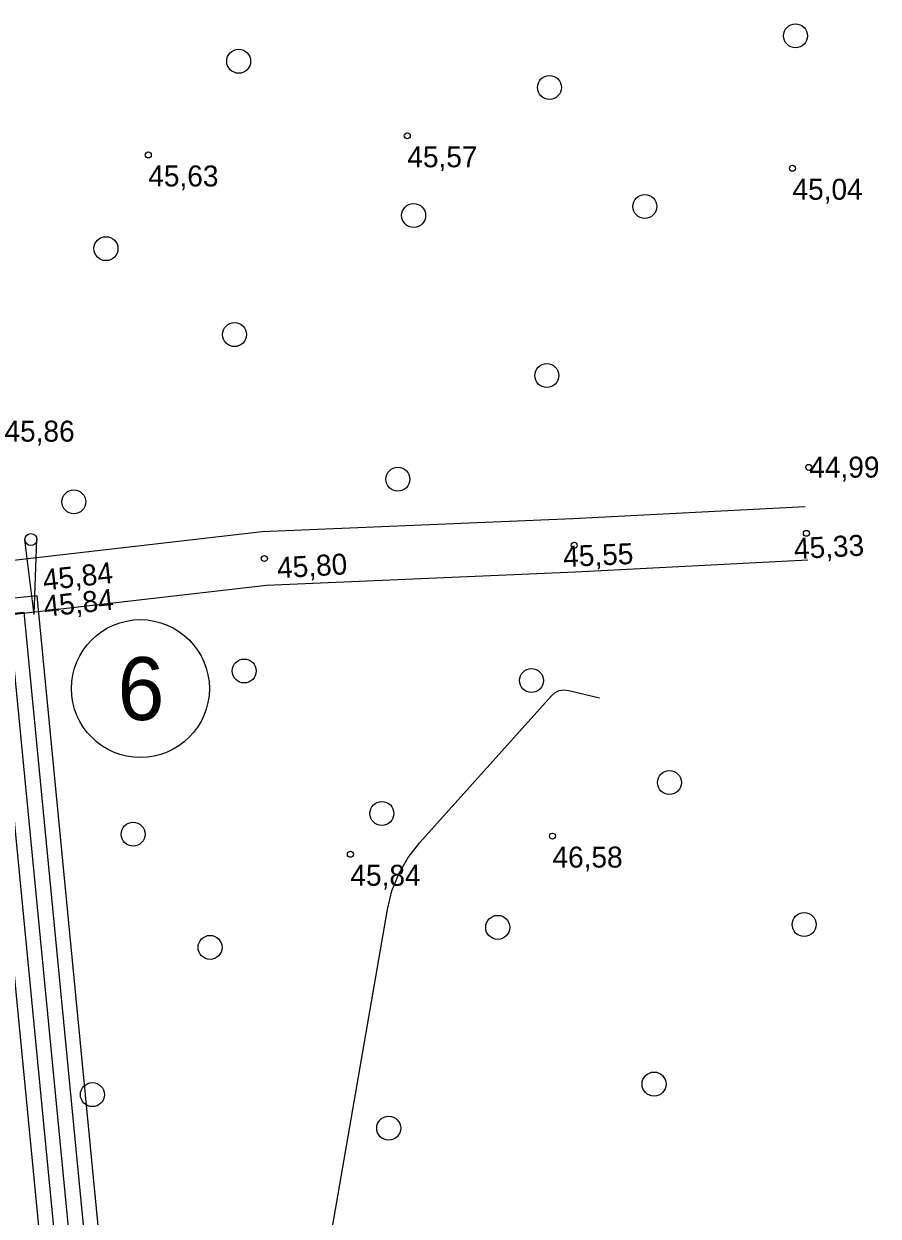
# Model space of a CAD drawing. Extents: x 567997 to 569496, y 6458076 to 6458620.
# Drawn here: x 568415.7 to 568472.7, y 6458533.5 to 6458613 of the extents above; entities that cross this region are included whole.
import ezdxf

# ---------------------------------------------------------------- set-up
doc = ezdxf.new("R2010")
doc.units = 0
for name, color, linetype in [('AKTIIVNE_MAEERALDIS', 7, 'Continuous'), ('Default', 7, 'Continuous'), ('HALJASTUS', 7, 'Continuous'), ('HORISONTAAL-EH2000', 7, 'Continuous'), ('illumineerimisjooned', 7, 'Continuous'), ('kataster', 7, 'Continuous'), ('KORGUS-EH2000', 7, 'Continuous'), ('LIIKLUS', 7, 'Continuous'), ('PIIR', 7, 'Continuous'), ('Plokid', 7, 'Continuous'), ('TEE', 7, 'Continuous')]:
    doc.layers.add(name, color=color, linetype=linetype)

# ---------------------------------------------------------------- blocks, each defined once
blk = doc.blocks.new('METS')
at = {"layer": 'Default'}
blk.add_circle((0, 0), 0.8, dxfattribs=at)

msp = doc.modelspace()

# ---------------------------------------------------------------- linework, layer by layer
at = {"layer": 'AKTIIVNE_MAEERALDIS'}
msp.add_lwpolyline([(568030.98, 6458118.21), (568073.84, 6458200.33), (568113.76, 6458290.41), (568089.21, 6458401.16), (568324.66, 6458563.46), (568414.8, 6458572.66), (568455.48, 6458152.68), (568129.75, 6458125.91), (568030.98, 6458118.21)], dxfattribs=at)
at = {"layer": 'HORISONTAAL-EH2000'}
msp.add_lwpolyline([(568436.009, 6458531.08), (568439.975, 6458553.92), (568440.275, 6458555.152), (568440.736, 6458556.307), (568441.357, 6458557.384), (568442.138, 6458558.384), (568450.918, 6458568.18), (568451.168, 6458568.4), (568451.444, 6458568.533), (568451.747, 6458568.579), (568452.077, 6458568.538), (568454.138, 6458568.031)], dxfattribs=at)
at = {"layer": 'illumineerimisjooned'}
for points in [[(568029.258, 6458117.073), (568072.939, 6458200.764), (568112.713, 6458290.515), (568088.088, 6458401.601), (568324.303, 6458564.429), (568415.698, 6458573.757), (568456.573, 6458151.766), (568129.83, 6458124.913)], [(568032.702, 6458119.347), (568074.741, 6458199.896), (568114.807, 6458290.305), (568090.332, 6458400.719), (568325.017, 6458562.491), (568413.902, 6458571.563), (568454.387, 6458153.594), (568129.67, 6458126.907)]]:
    msp.add_lwpolyline(points, close=True, dxfattribs=at)
at = {"layer": 'kataster'}
msp.add_lwpolyline([(568027.539, 6458115.931), (568129.912, 6458123.915), (568457.671, 6458150.854), (568416.597, 6458574.853), (568323.943, 6458565.399), (568086.965, 6458402.039), (568111.669, 6458290.619), (568072.04, 6458201.194)], close=True, dxfattribs=at)
at = {"layer": 'KORGUS-EH2000'}
for centre in [(568441.3, 6458605.55), (568424.01, 6458604.27), (568467.01, 6458603.38), (568468.1, 6458583.42), (568467.94, 6458579.02), (568452.44, 6458578.22), (568431.76, 6458577.34), (568450.987, 6458558.814), (568437.5, 6458557.6)]:
    msp.add_circle(centre, 0.2, dxfattribs=at)
at = {"layer": 'LIIKLUS'}
for q in [(568415.779, 6458578.587), (568416.578, 6458578.62)]:
    msp.add_line((568416.387, 6458573.608), q, dxfattribs=at)
msp.add_circle((568416.179, 6458578.604), 0.4, dxfattribs=at)
at = {"layer": 'PIIR'}
msp.add_circle((568423.487, 6458568.661), 4.6, dxfattribs=at)
at = {"layer": 'Plokid'}
msp.add_lwpolyline([(568034.423, 6458120.484), (568075.643, 6458199.461), (568115.855, 6458290.201), (568091.454, 6458400.278), (568325.373, 6458561.522), (568413.003, 6458570.466), (568453.294, 6458154.507), (568129.59, 6458127.904)], close=True, dxfattribs=at)
at = {"layer": 'TEE'}
for points in [[(568334.819, 6458535.556), (568342.237, 6458540.891), (568350.072, 6458546.22), (568360.367, 6458552.015), (568371.481, 6458557.885), (568382.052, 6458563.016), (568391.053, 6458567.334), (568400.472, 6458571.796), (568406.688, 6458574.238), (568414.635, 6458577.182), (568431.619, 6458579.135), (568452.356, 6458580.018), (568467.848, 6458580.817)], [(568468.033, 6458577.222), (568452.525, 6458576.422), (568431.902, 6458575.544), (568414.512, 6458573.545), (568408.015, 6458571.24), (568401.586, 6458568.363), (568392.868, 6458564.012), (568382.858, 6458559.312), (568373.298, 6458554.906), (568361.433, 6458548.996), (568352.06, 6458543.437), (568344.26, 6458537.624), (568338.254, 6458532.26), (568333.092, 6458526.439), (568329.398, 6458521.076), (568327.785, 6458513.818), (568327.688, 6458507.133), (568329.018, 6458498.788), (568332.299, 6458489.956), (568336.273, 6458482.865), (568341.447, 6458474.404), (568347.394, 6458465.288), (568349.996, 6458456.529), (568352.616, 6458447.282)]]:
    msp.add_lwpolyline(points, dxfattribs=at)

# ---------------------------------------------------------------- block references
at = {"layer": 'HALJASTUS'}
for p in [(568467.215, 6458612.221), (568430.044, 6458610.523), (568450.788, 6458608.778), (568441.722, 6458600.231), (568457.154, 6458600.834), (568421.186, 6458598.018), (568429.77, 6458592.283), (568450.608, 6458589.551), (568440.673, 6458582.629), (568419.041, 6458581.122), (568430.415, 6458569.833), (568449.589, 6458569.196), (568458.797, 6458562.389), (568439.602, 6458560.328), (568422.998, 6458558.944), (568447.334, 6458552.725), (568467.786, 6458552.913), (568428.133, 6458551.388), (568457.768, 6458542.266), (568420.28, 6458541.561), (568440.057, 6458539.32)]:
    msp.add_blockref('METS', p, dxfattribs=at)

# ---------------------------------------------------------------- texts
at = {"layer": 'KORGUS-EH2000'}
for s, p in [('45,57', (568441.3, 6458603.45)), ('45,63', (568424.01, 6458602.17)), ('45,04', (568467.01, 6458601.28)), ('45,86', (568414.41, 6458585.14)), ('44,99', (568468.132, 6458582.739)), ('46,58', (568450.987, 6458556.714)), ('45,84', (568437.5, 6458555.5))]:
    msp.add_text(s, height=1.4, dxfattribs=at).set_placement(p)
for s, rotation, p in [('45,33', 2.95854, (568467.143, 6458577.299)), ('45,55', 2.52682, (568451.734, 6458576.77)), ('45,84', 6.32556, (568417.052, 6458575.206)), ('45,80', 3.38139, (568432.648, 6458576.014)), ('45,84', 5.90222, (568417.097, 6458573.451))]:
    msp.add_text(s, height=1.4, rotation=rotation, dxfattribs=at).set_placement(p)
at = {"layer": 'PIIR'}
msp.add_text('6', height=4.2, dxfattribs=at).set_placement((568421.96, 6458566.561))

doc.saveas('drawing.dxf')
